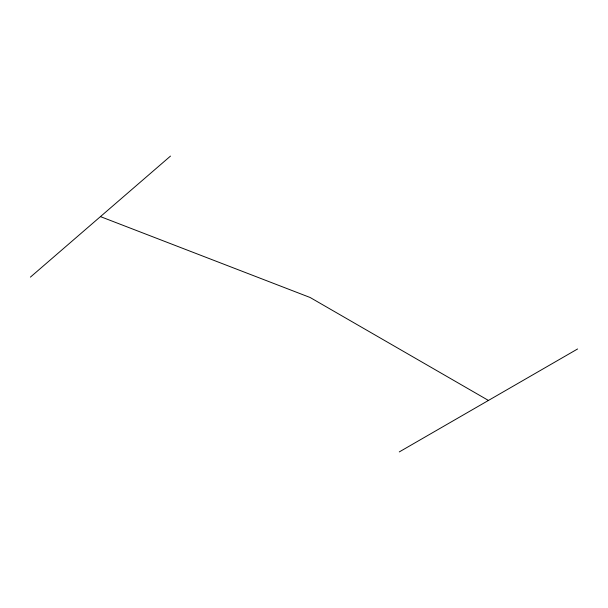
<?xml version="1.0" encoding="UTF-8"?>
<svg xmlns="http://www.w3.org/2000/svg" width="608" height="608" viewBox="0 0 608 608"><rect width="100%" height="100%" fill="white"/><g stroke="black" fill="none" stroke-linecap="round" stroke-linejoin="round"><path stroke-width="0.91" d="M30.4 277.134L170.498 156.081M399.281 451.919L577.6 348.969M100.449 216.608L310.126 297.494L488.444 400.444"/></g></svg>
